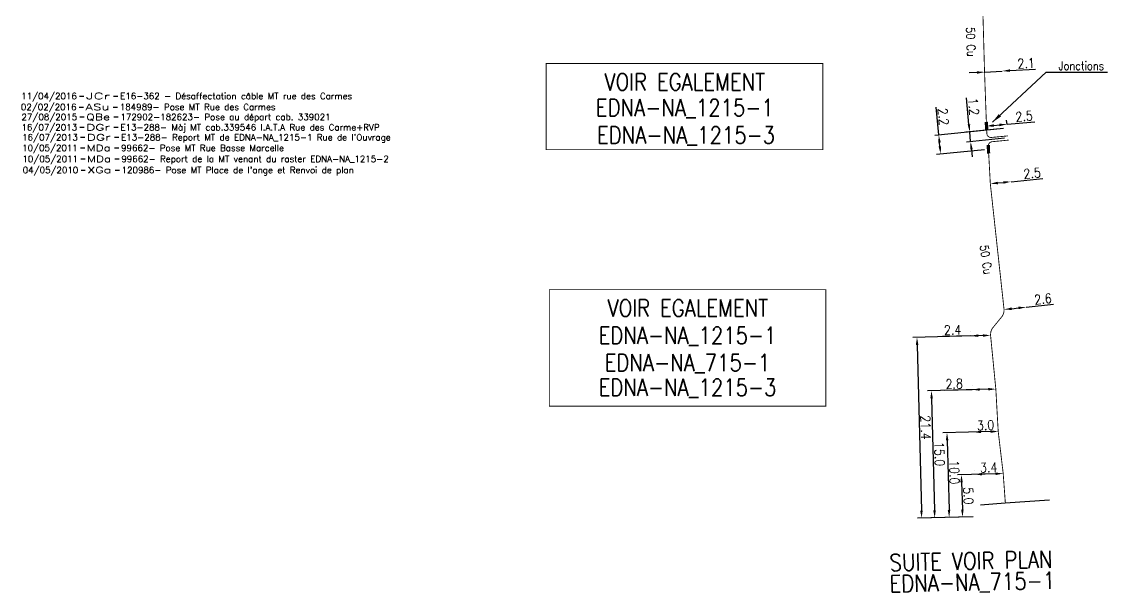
# Model space of a CAD drawing. Header units: millimetres. Extents: x 185000 to 186000, y 128000 to 129009.
# Drawn here: x 185011.2 to 185139.2, y 128211.2 to 128278.5 of the extents above; entities that cross this region are included whole.
import ezdxf
from ezdxf.enums import TextEntityAlignment as Align

# ---------------------------------------------------------------- set-up
doc = ezdxf.new("R2010")
doc.units = ezdxf.units.MM
doc.header["$PDMODE"] = 34
doc.linetypes.add('CENTER2', pattern=[28.575, 19.05, -3.175, 3.175, -3.175])
doc.layers.get('0').update_dxf_attribs({"linetype": 'CONTINUOUS'})
doc.layers.get('DEFPOINTS').update_dxf_attribs({"linetype": 'CONTINUOUS'})
for name, color, linetype in [('M_120', 5, 'M_ST_13'), ('M_300', 7, 'CONTINUOUS'), ('M_930', 7, 'CONTINUOUS')]:
    doc.layers.add(name, color=color, linetype=linetype)
doc.layers.add('M_910', color=7, linetype='CONTINUOUS', plot=False)
doc.styles.get("Standard").update_dxf_attribs({"font": 'romans.shx', "width": 0.85})
doc.linetypes.add('M_ST_13', pattern='A,5,-0.3,["oo",Standard,S=1.5,R=0,X=0,Y=-0.5],-3', length=8.3)
doc.dimstyles.get("Standard").update_dxf_attribs({"dimtxt": 1.5, "dimasz": 1.2, "dimexe": 0.625, "dimexo": 0.625, "dimgap": 0.25, "dimtad": 1, "dimdec": 1, "dimzin": 0, "dimdsep": 46, "dimtxsty": 'Standard', "dimcen": -0.5, "dimadec": 0, "dimazin": 0, "dimtfac": 1, "dimtdec": 1, "dimtmove": 0, "dimatfit": 3, "dimfxl": 0, "dimtolj": 1, "dimtzin": 0, "dimarcsym": 0})

# ---------------------------------------------------------------- blocks, each defined once
blk = doc.blocks.new('*D308')
at = {"layer": 'DEFPOINTS', "color": 0, "linetype": 'Continuous', "transparency": 16777216}
for p in [(185124.73, 128272.54), (185126.82, 128272.66), (185126.82, 128272.66)]:
    blk.add_point(p, dxfattribs=at)
at = {"layer": 'M_120', "color": 0, "linetype": 'Continuous', "lineweight": -2, "transparency": 16777216}
for p, q in [((185123.83, 128272.48), (185122.93, 128272.43)), ((185124.73, 128272.54), (185126.82, 128272.66)), ((185127.72, 128272.71), (185130.72, 128272.88))]:
    blk.add_line(p, q, dxfattribs=at)
at = {"layer": 'M_120', "color": 0, "linetype": 'Continuous', "transparency": 16777216}
for points in [[(185123.82, 128272.63), (185123.84, 128272.33), (185124.73, 128272.54)], [(185127.71, 128272.86), (185127.73, 128272.56), (185126.82, 128272.66)]]:
    blk.add_solid(points, dxfattribs=at)
at = {"layer": 'M_120', "color": 0, "linetype": 'Continuous', "transparency": 16777216, "insert": (185129.63, 128273.57), "char_height": 1.125, "attachment_point": 5, "rotation": 3.3205}
blk.add_mtext('\\A1;2.1', dxfattribs=at)
blk = doc.blocks.new('*D309')
at = {"layer": 'DEFPOINTS', "color": 0, "linetype": 'Continuous', "transparency": 16777216}
for p in [(185127.38, 128266.38), (185124.98, 128265.68), (185127.42, 128265.91)]:
    blk.add_point(p, dxfattribs=at)
at = {"layer": 'M_120', "color": 0, "linetype": 'Continuous', "lineweight": -2, "transparency": 16777216}
for p, q in [((185124.94, 128266.15), (185124.89, 128266.62)), ((185125.83, 128266.24), (185126.48, 128266.3)), ((185127.38, 128266.37), (185127.33, 128266.85)), ((185127.38, 128266.38), (185130.64, 128266.68))]:
    blk.add_line(p, q, dxfattribs=at)
at = {"layer": 'M_120', "color": 0, "linetype": 'Continuous', "transparency": 16777216}
for points in [[(185125.82, 128266.39), (185125.85, 128266.09), (185124.94, 128266.15)], [(185126.47, 128266.45), (185126.49, 128266.15), (185127.38, 128266.38)]]:
    blk.add_solid(points, dxfattribs=at)
at = {"layer": 'M_120', "color": 0, "linetype": 'Continuous', "transparency": 16777216, "insert": (185129.39, 128267.32), "char_height": 1.125, "attachment_point": 5, "rotation": 5.308}
blk.add_mtext('\\A1;2.5', dxfattribs=at)
blk = doc.blocks.new('*D310')
at = {"layer": 'DEFPOINTS', "color": 0, "linetype": 'Continuous', "transparency": 16777216}
for p in [(185122.98, 128265.47), (185127.42, 128265.91), (185127.53, 128264.76)]:
    blk.add_point(p, dxfattribs=at)
at = {"layer": 'M_120', "color": 0, "linetype": 'Continuous', "lineweight": -2, "transparency": 16777216}
for p, q in [((185122.89, 128266.37), (185122.59, 128269.49)), ((185126.95, 128265.86), (185122.51, 128265.43)), ((185127.07, 128264.72), (185122.62, 128264.28)), ((185123.09, 128264.33), (185122.98, 128265.47)), ((185123.18, 128263.43), (185123.26, 128262.54))]:
    blk.add_line(p, q, dxfattribs=at)
at = {"layer": 'M_120', "color": 0, "linetype": 'Continuous', "transparency": 16777216}
for points in [[(185123.04, 128266.38), (185122.74, 128266.35), (185122.98, 128265.47)], [(185123.33, 128263.45), (185123.03, 128263.42), (185123.09, 128264.33)]]:
    blk.add_solid(points, dxfattribs=at)
at = {"layer": 'M_120', "color": 0, "linetype": 'Continuous', "transparency": 16777216, "insert": (185123.44, 128268.45), "char_height": 1.125, "attachment_point": 5, "rotation": 275.5702}
blk.add_mtext('\\A1;1.2', dxfattribs=at)
blk = doc.blocks.new('*D312')
at = {"layer": 'DEFPOINTS', "color": 0, "linetype": 'Continuous', "transparency": 16777216}
for p in [(185123.53, 128225.08), (185123.53, 128225.08), (185126.93, 128225.17)]:
    blk.add_point(p, dxfattribs=at)
at = {"layer": 'M_120', "color": 0, "linetype": 'Continuous', "lineweight": -2, "transparency": 16777216}
for p, q in [((185123.52, 128225.55), (185123.52, 128225.55)), ((185126.03, 128225.15), (185124.43, 128225.1)), ((185126.92, 128225.64), (185126.92, 128225.64))]:
    blk.add_line(p, q, dxfattribs=at)
at = {"layer": 'M_120', "color": 0, "linetype": 'Continuous', "transparency": 16777216}
for points in [[(185124.43, 128225.25), (185124.43, 128224.95), (185123.53, 128225.08)], [(185126.02, 128225.3), (185126.03, 128225), (185126.93, 128225.17)]]:
    blk.add_solid(points, dxfattribs=at)
at = {"layer": 'M_120', "color": 0, "linetype": 'Continuous', "transparency": 16777216, "insert": (185125.21, 128225.88), "char_height": 1.125, "attachment_point": 5, "rotation": 1.6125}
blk.add_mtext('\\A1;3.4', dxfattribs=at)
blk = doc.blocks.new('*D313')
at = {"layer": 'DEFPOINTS', "color": 0, "linetype": 'Continuous', "transparency": 16777216}
for p in [(185123.4, 128230.07), (185123.4, 128230.07), (185126.34, 128230.14)]:
    blk.add_point(p, dxfattribs=at)
at = {"layer": 'M_120', "color": 0, "linetype": 'Continuous', "lineweight": -2, "transparency": 16777216}
blk.add_line((185125.45, 128230.12), (185124.3, 128230.09), dxfattribs=at)
at = {"layer": 'M_120', "color": 0, "linetype": 'Continuous', "transparency": 16777216}
for points in [[(185124.29, 128230.24), (185124.3, 128229.94), (185123.4, 128230.07)], [(185125.44, 128230.27), (185125.45, 128229.97), (185126.34, 128230.14)]]:
    blk.add_solid(points, dxfattribs=at)
at = {"layer": 'M_120', "color": 0, "linetype": 'Continuous', "transparency": 16777216, "insert": (185124.85, 128230.86), "char_height": 1.125, "attachment_point": 5, "rotation": 1.4782}
blk.add_mtext('\\A1;3.0', dxfattribs=at)
blk = doc.blocks.new('*D314')
at = {"layer": 'DEFPOINTS', "color": 0, "linetype": 'Continuous', "transparency": 16777216}
for p in [(185123.26, 128235.07), (185123.26, 128235.07), (185126.06, 128235.14)]:
    blk.add_point(p, dxfattribs=at)
at = {"layer": 'M_120', "color": 0, "linetype": 'Continuous', "lineweight": -2, "transparency": 16777216}
for p, q in [((185123.25, 128235.54), (185123.25, 128235.54)), ((185126.05, 128235.61), (185126.05, 128235.61)), ((185123.26, 128235.07), (185119.98, 128234.98)), ((185125.16, 128235.12), (185124.16, 128235.09))]:
    blk.add_line(p, q, dxfattribs=at)
at = {"layer": 'M_120', "color": 0, "linetype": 'Continuous', "transparency": 16777216}
for points in [[(185124.16, 128235.24), (185124.17, 128234.94), (185123.26, 128235.07)], [(185125.16, 128235.27), (185125.17, 128234.97), (185126.06, 128235.14)]]:
    blk.add_solid(points, dxfattribs=at)
at = {"layer": 'M_120', "color": 0, "linetype": 'Continuous', "transparency": 16777216, "insert": (185121.15, 128235.76), "char_height": 1.125, "attachment_point": 5, "rotation": 1.4782}
blk.add_mtext('\\A1;2.8', dxfattribs=at)
blk = doc.blocks.new('*D315')
at = {"layer": 'DEFPOINTS', "color": 0, "linetype": 'Continuous', "transparency": 16777216}
for p in [(185123.09, 128241.41), (185123.09, 128241.41), (185125.44, 128241.48)]:
    blk.add_point(p, dxfattribs=at)
at = {"layer": 'M_120', "color": 0, "linetype": 'Continuous', "lineweight": -2, "transparency": 16777216}
for p, q in [((185123.08, 128241.88), (185123.08, 128241.88)), ((185125.43, 128241.94), (185125.43, 128241.94)), ((185123.09, 128241.41), (185119.77, 128241.33)), ((185124.54, 128241.45), (185123.99, 128241.44))]:
    blk.add_line(p, q, dxfattribs=at)
at = {"layer": 'M_120', "color": 0, "linetype": 'Continuous', "transparency": 16777216}
for points in [[(185123.99, 128241.59), (185124, 128241.29), (185123.09, 128241.41)], [(185124.54, 128241.6), (185124.54, 128241.3), (185125.44, 128241.48)]]:
    blk.add_solid(points, dxfattribs=at)
at = {"layer": 'M_120', "color": 0, "linetype": 'Continuous', "transparency": 16777216, "insert": (185120.96, 128242.11), "char_height": 1.125, "attachment_point": 5, "rotation": 1.4782}
blk.add_mtext('\\A1;2.4', dxfattribs=at)
blk = doc.blocks.new('*D316')
at = {"layer": 'DEFPOINTS', "color": 0, "linetype": 'Continuous', "transparency": 16777216}
for p in [(185127.03, 128244.53), (185129.62, 128244.8), (185129.62, 128244.8)]:
    blk.add_point(p, dxfattribs=at)
at = {"layer": 'M_120', "color": 0, "linetype": 'Continuous', "lineweight": -2, "transparency": 16777216}
for p, q in [((185127.93, 128244.62), (185128.72, 128244.71)), ((185129.62, 128244.8), (185132.88, 128245.14))]:
    blk.add_line(p, q, dxfattribs=at)
at = {"layer": 'M_120', "color": 0, "linetype": 'Continuous', "transparency": 16777216}
for points in [[(185127.91, 128244.77), (185127.94, 128244.47), (185127.03, 128244.53)], [(185128.71, 128244.86), (185128.74, 128244.56), (185129.62, 128244.8)]]:
    blk.add_solid(points, dxfattribs=at)
at = {"layer": 'M_120', "color": 0, "linetype": 'Continuous', "transparency": 16777216, "insert": (185131.62, 128245.77), "char_height": 1.125, "attachment_point": 5, "rotation": 6.0211}
blk.add_mtext('\\A1;2.6', dxfattribs=at)
blk = doc.blocks.new('*D317')
at = {"layer": 'DEFPOINTS', "color": 0, "linetype": 'Continuous', "transparency": 16777216}
for p in [(185127.85, 128259.6), (185127.85, 128259.6), (185125.41, 128259.37)]:
    blk.add_point(p, dxfattribs=at)
at = {"layer": 'M_120', "color": 0, "linetype": 'Continuous', "lineweight": -2, "transparency": 16777216}
for p, q in [((185126.31, 128259.45), (185126.96, 128259.52)), ((185127.85, 128259.6), (185131.59, 128259.97))]:
    blk.add_line(p, q, dxfattribs=at)
at = {"layer": 'M_120', "color": 0, "linetype": 'Continuous', "transparency": 16777216}
for points in [[(185126.29, 128259.6), (185126.32, 128259.3), (185125.41, 128259.37)], [(185126.94, 128259.67), (185126.97, 128259.37), (185127.85, 128259.6)]]:
    blk.add_solid(points, dxfattribs=at)
at = {"layer": 'M_120', "color": 0, "linetype": 'Continuous', "transparency": 16777216, "insert": (185130.34, 128260.6), "char_height": 1.125, "attachment_point": 5, "rotation": 5.5702}
blk.add_mtext('\\A1;2.5', dxfattribs=at)
blk = doc.blocks.new('*D318')
at = {"layer": 'DEFPOINTS', "color": 0, "linetype": 'Continuous', "transparency": 16777216}
for p in [(185119.33, 128265.12), (185127.42, 128265.91), (185125.19, 128263.43)]:
    blk.add_point(p, dxfattribs=at)
at = {"layer": 'M_120', "color": 0, "linetype": 'Continuous', "lineweight": -2, "transparency": 16777216}
for p, q in [((185119.33, 128265.12), (185119.01, 128268.38)), ((185126.95, 128265.86), (185118.86, 128265.07)), ((185124.72, 128263.38), (185119.08, 128262.83)), ((185119.46, 128263.77), (185119.42, 128264.22))]:
    blk.add_line(p, q, dxfattribs=at)
at = {"layer": 'M_120', "color": 0, "linetype": 'Continuous', "transparency": 16777216}
for points in [[(185119.57, 128264.23), (185119.27, 128264.21), (185119.33, 128265.12)], [(185119.61, 128263.79), (185119.31, 128263.76), (185119.55, 128262.88)]]:
    blk.add_solid(points, dxfattribs=at)
at = {"layer": 'M_120', "color": 0, "linetype": 'Continuous', "transparency": 16777216, "insert": (185119.87, 128267.27), "char_height": 1.125, "attachment_point": 5, "rotation": 275.5702}
blk.add_mtext('\\A1;2.2', dxfattribs=at)
blk = doc.blocks.new('M_300_03')
at = {"color": 0, "linetype": 'Continuous'}
blk.add_solid([(-0.5, 0.19), (-0.5, -0.19), (0.5, 0.19), (0.5, -0.19)], dxfattribs=at)
at = {"color": 0, "linetype": 'Continuous', "width": 0.75, "flags": 3}
for tag, p in [('DEF_LEG', (0, -5)), ('DEF_COUP', (0.05, -6.97)), ('DEF_TYPE', (0, -9))]:
    blk.add_attdef(tag, text='', height=1.2, dxfattribs=at).set_placement(p, align=Align.MIDDLE)
blk = doc.blocks.new('*D321')
at = {"layer": 'DEFPOINTS', "color": 0, "linetype": 'Continuous', "transparency": 16777216}
for p in [(185125.44, 128241.48), (185117.31, 128219.91), (185123.84, 128220.08)]:
    blk.add_point(p, dxfattribs=at)
at = {"layer": 'M_120', "color": 0, "linetype": 'Continuous', "lineweight": -2, "transparency": 16777216}
for p, q in [((185124.97, 128241.46), (185116.29, 128241.24)), ((185116.78, 128240.35), (185117.29, 128220.81)), ((185123.37, 128220.06), (185116.84, 128219.9))]:
    blk.add_line(p, q, dxfattribs=at)
at = {"layer": 'M_120', "color": 0, "linetype": 'Continuous', "transparency": 16777216}
for points in [[(185116.93, 128240.36), (185116.63, 128240.35), (185116.76, 128241.25)], [(185117.44, 128220.81), (185117.14, 128220.8), (185117.31, 128219.91)]]:
    blk.add_solid(points, dxfattribs=at)
at = {"layer": 'M_120', "color": 0, "linetype": 'Continuous', "transparency": 16777216, "insert": (185117.79, 128230.61), "char_height": 1.125, "attachment_point": 5, "rotation": 271.4782}
blk.add_mtext('\\A1;21.4', dxfattribs=at)
blk = doc.blocks.new('*D322')
at = {"layer": 'DEFPOINTS', "color": 0, "linetype": 'Continuous', "transparency": 16777216}
for p in [(185126.06, 128235.14), (185118.85, 128219.95), (185123.84, 128220.08)]:
    blk.add_point(p, dxfattribs=at)
at = {"layer": 'M_120', "color": 0, "linetype": 'Continuous', "lineweight": -2, "transparency": 16777216}
for p, q in [((185125.59, 128235.13), (185117.99, 128234.93)), ((185118.49, 128234.04), (185118.83, 128220.85)), ((185123.37, 128220.06), (185118.38, 128219.94))]:
    blk.add_line(p, q, dxfattribs=at)
at = {"layer": 'M_120', "color": 0, "linetype": 'Continuous', "transparency": 16777216}
for points in [[(185118.64, 128234.05), (185118.34, 128234.04), (185118.46, 128234.94)], [(185118.98, 128220.85), (185118.68, 128220.84), (185118.85, 128219.95)]]:
    blk.add_solid(points, dxfattribs=at)
at = {"layer": 'M_120', "color": 0, "linetype": 'Continuous', "transparency": 16777216, "insert": (185119.41, 128227.47), "char_height": 1.125, "attachment_point": 5, "rotation": 271.4782}
blk.add_mtext('\\A1;15.0', dxfattribs=at)
blk = doc.blocks.new('*D323')
at = {"layer": 'DEFPOINTS', "color": 0, "linetype": 'Continuous', "transparency": 16777216}
for p in [(185126.34, 128230.14), (185120.56, 128219.99), (185123.84, 128220.08)]:
    blk.add_point(p, dxfattribs=at)
at = {"layer": 'M_120', "color": 0, "linetype": 'Continuous', "lineweight": -2, "transparency": 16777216}
for p, q in [((185125.88, 128230.13), (185119.83, 128229.98)), ((185120.32, 128229.09), (185120.54, 128220.89)), ((185123.37, 128220.06), (185120.09, 128219.98))]:
    blk.add_line(p, q, dxfattribs=at)
at = {"layer": 'M_120', "color": 0, "linetype": 'Continuous', "transparency": 16777216}
for points in [[(185120.47, 128229.09), (185120.17, 128229.09), (185120.3, 128229.99)], [(185120.69, 128220.9), (185120.39, 128220.89), (185120.56, 128219.99)]]:
    blk.add_solid(points, dxfattribs=at)
at = {"layer": 'M_120', "color": 0, "linetype": 'Continuous', "transparency": 16777216, "insert": (185121.17, 128225.33), "char_height": 1.125, "attachment_point": 5, "rotation": 271.4782}
blk.add_mtext('\\A1;10.0', dxfattribs=at)
blk = doc.blocks.new('*D324')
at = {"layer": 'DEFPOINTS', "color": 0, "linetype": 'Continuous', "transparency": 16777216}
for p in [(185126.93, 128225.17), (185122.14, 128220.03), (185123.84, 128220.08)]:
    blk.add_point(p, dxfattribs=at)
at = {"layer": 'M_120', "color": 0, "linetype": 'Continuous', "lineweight": -2, "transparency": 16777216}
for p, q in [((185126.46, 128225.16), (185121.53, 128225.02)), ((185122.02, 128224.14), (185122.11, 128220.93)), ((185123.37, 128220.06), (185121.67, 128220.02))]:
    blk.add_line(p, q, dxfattribs=at)
at = {"layer": 'M_120', "color": 0, "linetype": 'Continuous', "transparency": 16777216}
for points in [[(185122.17, 128224.14), (185121.87, 128224.13), (185122, 128225.03)], [(185122.26, 128220.93), (185121.96, 128220.92), (185122.14, 128220.03)]]:
    blk.add_solid(points, dxfattribs=at)
at = {"layer": 'M_120', "color": 0, "linetype": 'Continuous', "transparency": 16777216, "insert": (185122.82, 128222.55), "char_height": 1.125, "attachment_point": 5, "rotation": 271.6125}
blk.add_mtext('\\A1;5.0', dxfattribs=at)
blk = doc.blocks.new('GIS_MODF')
at = {"color": 0, "linetype": 'Continuous', "flags": 128}
for points in [[(-2.26, -0.01), (-1.76, -0.01)], [(1.76, -0.01), (2.26, -0.01)]]:
    blk.add_lwpolyline(points, dxfattribs=at)
at = {"color": 0, "linetype": 'Continuous'}
blk.add_attdef('DATE', text='', height=0.75, dxfattribs=at).set_placement((-2.58, -0.39), align=Align.RIGHT)
at = {"color": 0, "linetype": 'Continuous', "width": 3.590909}
blk.add_attdef('USER', text='', height=0.75, dxfattribs=at).set_placement((-1.52, -0.39), (1.31, -0.39), align=Align.FIT)
at = {"color": 0, "linetype": 'Continuous'}
blk.add_attdef('DESC', (2.53, -0.39), '', height=0.75, dxfattribs=at)

msp = doc.modelspace()

# ---------------------------------------------------------------- linework, layer by layer
at = {"layer": 'M_120'}
for points in [[(185068.25, 128296.21, 0.1, 0.1, 0), (185068.25, 128296.11, 0.1, 0.1, -0.393294), (185068.73, 128296.6, 0.1, 0.1, 0), (185073.57, 128296.82, 0.1, 0.1, 0), (185077.54, 128296.72, 0.1, 0.1, 0), (185080.56, 128296.75, 0.1, 0.1, 0), (185119.18, 128295.96, 0.1, 0.1, -0.121234), (185119.42, 128295.9, 0.1, 0.1, 0), (185124.48, 128293.12, 0.1, 0.1, -0.24587), (185124.73, 128292.73, 0.1, 0.1, 0), (185124.86, 128291.52, 0.1, 0.1, 0), (185124.7, 128288.92, 0.1, 0.1, 0), (185124.4, 128287.15, 0.1, 0.1, -0.279271), (185124.04, 128286.65, 0.1, 0.1, 0.645086), (185124.04, 128284.82, 0.1, 0.1, -0.279271), (185124.4, 128284.32, 0.1, 0.1, 0), (185124.41, 128283.73, 0.1, 0.1, 0), (185124.53, 128279.7, 0.1, 0.1, 0), (185124.73, 128272.54, 0.1, 0.1, 0), (185124.96, 128266.16, 0.1, 0.1, 0), (185125, 128265.3, 0.1, 0.1, 0.43199), (185125.54, 128264.82, 0.1, 0.1, 0), (185127.51, 128265.01, 0, 0, 0)], [(185127.18, 128221.72, 0.1, 0.1, 0), (185126.93, 128225.17, 0.1, 0.1, 0), (185126.34, 128230.14, 0.1, 0.1, 0), (185126.06, 128235.14, 0.1, 0.1, 0), (185125.44, 128241.48, 0.1, 0.1, -0.160908), (185125.67, 128242.33, 0.1, 0.1, 0), (185126.73, 128243.63, 0.1, 0.1, 0.19171), (185127.03, 128244.53, 0.1, 0.1, 0), (185125.41, 128259.37, 0.1, 0.1, 0), (185125.19, 128263.43, 0.1, 0.1, 0), (185125.17, 128263.78, 0.1, 0.1, -0.413955), (185125.62, 128264.32, 0.1, 0.1, 0), (185127.56, 128264.51, 0, 0, 0)]]:
    msp.add_lwpolyline(points, format="xyseb", dxfattribs=at)
at = {"layer": 'M_930', "const_width": 0.1}
for points in [[(185073.04, 128273.55), (185105.65, 128273.55), (185105.65, 128263.38), (185073.04, 128263.38)], [(185073.41, 128246.87), (185106.01, 128246.87), (185106.01, 128233.13), (185073.41, 128233.13)]]:
    msp.add_lwpolyline(points, close=True, dxfattribs=at)
at = {"layer": 'M_930', "linetype": 'CENTER2', "ltscale": 0.5, "flags": 128}
msp.add_lwpolyline([(185124.24, 128221.5), (185127.18, 128221.72), (185132.37, 128222.09)], dxfattribs=at)

# ---------------------------------------------------------------- block references
at = {"layer": 'M_300'}
for p, rotation in [((185124.96, 128266.16), 92.91970525285396), ((185125.19, 128263.43), 271.9165662322014)]:
    msp.add_blockref('M_300_03', p, dxfattribs=dict(at, rotation=rotation))
at = {"layer": 'M_910'}
ref = msp.add_blockref('GIS_MODF', (185020.27, 128269.71), dxfattribs=at)
ref.add_attrib('DATE', '11/04/2016', dxfattribs={"layer": '0', "color": 0, "linetype": 'Continuous', "height": 0.75}).set_placement((185017.69, 128269.33), align=Align.RIGHT)
ref.add_attrib('USER', 'JCr', dxfattribs={"layer": '0', "color": 0, "linetype": 'Continuous', "height": 0.75, "width": 1.612245}).set_placement((185018.76, 128269.33), (185021.58, 128269.33), align=Align.FIT)
ref.add_attrib('DESC', 'E16-362 - Désaffectation câble MT rue des Carmes', (185022.8, 128269.33), dxfattribs={"layer": '0', "color": 0, "linetype": 'Continuous', "height": 0.75})
ref = msp.add_blockref('GIS_MODF', (185020.23, 128268.42), dxfattribs=at)
ref.add_attrib('DATE', '02/02/2016', dxfattribs={"layer": '0', "color": 0, "linetype": 'Continuous', "height": 0.75}).set_placement((185017.65, 128268.04), align=Align.RIGHT)
ref.add_attrib('USER', 'ASu', dxfattribs={"layer": '0', "color": 0, "linetype": 'Continuous', "height": 0.75, "width": 1.490566}).set_placement((185018.71, 128268.04), (185021.54, 128268.04), align=Align.FIT)
ref.add_attrib('DESC', '184989- Pose MT Rue des Carmes', (185022.76, 128268.04), dxfattribs={"layer": '0', "color": 0, "linetype": 'Continuous', "height": 0.75})
ref = msp.add_blockref('GIS_MODF', (185020.3, 128267.25), dxfattribs=at)
ref.add_attrib('DATE', '27/08/2015', dxfattribs={"layer": '0', "color": 0, "linetype": 'Continuous', "height": 0.75}).set_placement((185017.72, 128266.86), align=Align.RIGHT)
ref.add_attrib('USER', 'QBe', dxfattribs={"layer": '0', "color": 0, "linetype": 'Continuous', "height": 0.75, "width": 1.362069}).set_placement((185018.79, 128266.86), (185021.61, 128266.86), align=Align.FIT)
ref.add_attrib('DESC', '172902-182623- Pose au départ cab. 339021', (185022.83, 128266.86), dxfattribs={"layer": '0', "color": 0, "linetype": 'Continuous', "height": 0.75})
ref = msp.add_blockref('GIS_MODF', (185020.3, 128266.03), dxfattribs=at)
ref.add_attrib('DATE', '16/07/2013', dxfattribs={"layer": '0', "color": 0, "linetype": 'Continuous', "height": 0.75}).set_placement((185017.72, 128265.64), align=Align.RIGHT)
ref.add_attrib('USER', 'DGr', dxfattribs={"layer": '0', "color": 0, "linetype": 'Continuous', "height": 0.75, "width": 1.462963}).set_placement((185018.79, 128265.64), (185021.61, 128265.64), align=Align.FIT)
ref.add_attrib('DESC', 'E13-288- Màj MT cab.339546 I.A.T.A Rue des Carme+RVP', (185022.83, 128265.64), dxfattribs={"layer": '0', "color": 0, "linetype": 'Continuous', "height": 0.75})
ref = msp.add_blockref('GIS_MODF', (185020.38, 128264.85), dxfattribs=at)
ref.add_attrib('DATE', '16/07/2013', dxfattribs={"layer": '0', "color": 0, "linetype": 'Continuous', "height": 0.75}).set_placement((185017.8, 128264.46), align=Align.RIGHT)
ref.add_attrib('USER', 'DGr', dxfattribs={"layer": '0', "color": 0, "linetype": 'Continuous', "height": 0.75, "width": 1.462963}).set_placement((185018.86, 128264.46), (185021.68, 128264.46), align=Align.FIT)
ref.add_attrib('DESC', "E13-288- Report MT de EDNA-NA_1215-1 Rue de l'Ouvrage", (185022.91, 128264.46), dxfattribs={"layer": '0', "color": 0, "linetype": 'Continuous', "height": 0.75})
ref = msp.add_blockref('GIS_MODF', (185020.38, 128263.6), dxfattribs=at)
ref.add_attrib('DATE', '10/05/2011', dxfattribs={"layer": '0', "color": 0, "linetype": 'Continuous', "height": 0.75}).set_placement((185017.8, 128263.21), align=Align.RIGHT)
ref.add_attrib('USER', 'MDa', dxfattribs={"layer": '0', "color": 0, "linetype": 'Continuous', "height": 0.75, "width": 1.316667}).set_placement((185018.86, 128263.21), (185021.68, 128263.21), align=Align.FIT)
ref.add_attrib('DESC', '99662- Pose MT Rue Basse Marcelle', (185022.91, 128263.21), dxfattribs={"layer": '0', "color": 0, "linetype": 'Continuous', "height": 0.75})
ref = msp.add_blockref('GIS_MODF', (185020.42, 128262.31), dxfattribs=at)
ref.add_attrib('DATE', '10/05/2011', dxfattribs={"layer": '0', "color": 0, "linetype": 'Continuous', "height": 0.75}).set_placement((185017.83, 128261.92), align=Align.RIGHT)
ref.add_attrib('USER', 'MDa', dxfattribs={"layer": '0', "color": 0, "linetype": 'Continuous', "height": 0.75, "width": 1.316667}).set_placement((185018.9, 128261.92), (185021.72, 128261.92), align=Align.FIT)
ref.add_attrib('DESC', '99662- Report de la MT venant du raster EDNA-NA_1215-2', (185022.94, 128261.92), dxfattribs={"layer": '0', "color": 0, "linetype": 'Continuous', "height": 0.75})
ref = msp.add_blockref('GIS_MODF', (185020.44, 128260.98), dxfattribs=at)
ref.add_attrib('DATE', '04/05/2010', dxfattribs={"layer": '0', "color": 0, "linetype": 'Continuous', "height": 0.75}).set_placement((185017.86, 128260.6), align=Align.RIGHT)
ref.add_attrib('USER', 'XGa', dxfattribs={"layer": '0', "color": 0, "linetype": 'Continuous', "height": 0.75, "width": 1.410714}).set_placement((185018.93, 128260.6), (185021.75, 128260.6), align=Align.FIT)
ref.add_attrib('DESC', "120986- Pose MT Place de l'ange et Renvoi de plan", (185022.97, 128260.6), dxfattribs={"layer": '0', "color": 0, "linetype": 'Continuous', "height": 0.75})

# ---------------------------------------------------------------- texts
at = {"layer": 'M_120', "width": 0.85}
for rotation, p in [(272.0511, (185123.12, 128276.1)), (278.4017, (185124.91, 128250.41))]:
    msp.add_text('50 Cu', height=1, rotation=rotation, dxfattribs=at).set_placement(p, align=Align.MIDDLE)
at = {"layer": 'M_300', "linetype": 'Continuous', "insert": (185133.46, 128273.28), "char_height": 1, "attachment_point": 4}
msp.add_mtext('Jonctions', dxfattribs=at)
at = {"layer": 'M_930', "width": 0.85}
for s, p in [('VOIR EGALEMENT', (185089.38, 128270.38)), ('EDNA-NA_1215-1', (185089.38, 128267.34)), ('EDNA-NA_1215-3', (185089.53, 128264.1)), ('VOIR EGALEMENT', (185089.74, 128243.7)), ('EDNA-NA_1215-1', (185089.7, 128240.47)), ('EDNA-NA_715-1', (185089.7, 128237.26)), ('EDNA-NA_1215-3', (185089.7, 128234.34))]:
    msp.add_text(s, height=2, dxfattribs=at).set_placement(p, align=Align.CENTER)
for s, p in [('SUITE VOIR PLAN', (185123.16, 128213.87)), ('EDNA-NA_715-1', (185123.31, 128211.37))]:
    msp.add_text(s, height=2, rotation=1.2388, dxfattribs=at).set_placement(p, align=Align.CENTER)

# ---------------------------------------------------------------- dimensions: what is measured, and where the dimension line sits
at = {"layer": 'M_120', "linetype": 'Continuous'}
for base, p1, p2, angle, picture, middle in [((185126.82, 128272.66), (185124.73, 128272.54), (185126.82, 128272.66), 183.3205, '*D308', (185129.67, 128272.82)), ((185122.9775, 128265.4718), (185127.5321, 128264.7605), (185127.4204, 128265.9051), 275.5702, '*D310', (185122.694, 128268.379)), ((185119.3305, 128265.1161), (185125.1895, 128263.4275), (185127.4204, 128265.9051), 275.5702, '*D318', (185119.1277, 128267.1955)), ((185127.38, 128266.38), (185124.98, 128265.68), (185127.42, 128265.91), 185.308, '*D309', (185129.46, 128266.57)), ((185127.85, 128259.6), (185125.41, 128259.37), (185127.85, 128259.6), 185.5702, '*D317', (185130.41, 128259.85)), ((185129.62, 128244.8), (185127.03, 128244.53), (185129.62, 128244.8), 186.0211, '*D316', (185131.69, 128245.02)), ((185123.09, 128241.41), (185125.44, 128241.48), (185123.09, 128241.41), 1.4782, '*D315', (185120.98, 128241.36)), ((185117.31, 128219.91), (185125.44, 128241.48), (185123.84, 128220.08), 91.4782, '*D321', (185117.04, 128230.59)), ((185123.26, 128235.07), (185126.06, 128235.14), (185123.26, 128235.07), 1.4782, '*D314', (185121.17, 128235.01)), ((185118.85, 128219.95), (185126.06, 128235.14), (185123.84, 128220.08), 91.4782, '*D322', (185118.66, 128227.45)), ((185123.3958, 128230.0689), (185126.3449, 128230.145), (185123.3958, 128230.0689), 1.4782, '*D313', (185124.8704, 128230.1069)), ((185120.56, 128219.99), (185126.34, 128230.14), (185123.84, 128220.08), 91.4782, '*D323', (185120.42, 128225.31)), ((185123.53, 128225.08), (185126.93, 128225.17), (185123.53, 128225.08), 1.6125, '*D312', (185125.23, 128225.13)), ((185122.14, 128220.03), (185126.93, 128225.17), (185123.84, 128220.08), 91.6125, '*D324', (185122.07, 128222.53))]:
    dim = msp.add_linear_dim(base=base, p1=p1, p2=p2, angle=angle, dimstyle='Standard', override={"dimscale": 0.75}, dxfattribs=at)
    dim.commit()
    dim.dimension.update_dxf_attribs({"geometry": picture, "text_midpoint": middle, "dimtype": 160})

# ---------------------------------------------------------------- leaders
at = {"layer": 'M_300', "linetype": 'Continuous', "annotation_type": 0, "has_hookline": 1, "hookline_direction": 0, "text_width": 5.75}
msp.add_leader([(185125.65, 128266.61), (185132.01, 128272.53), (185133.21, 128272.53)], dimstyle='Standard', dxfattribs=at)

doc.saveas('drawing.dxf')
